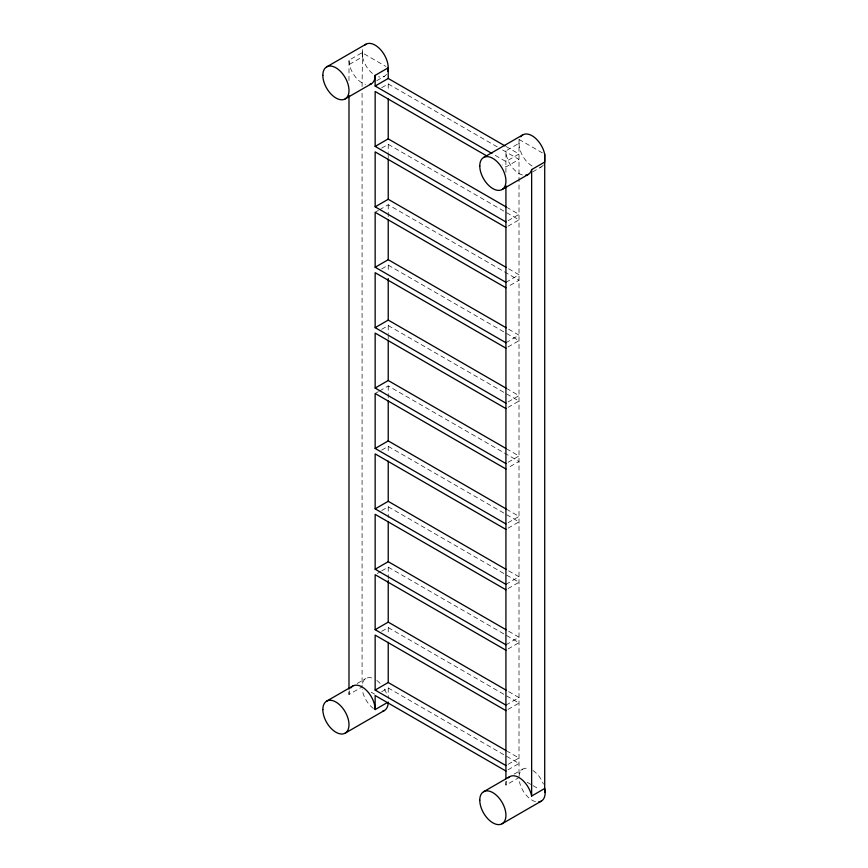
<?xml version="1.0" encoding="UTF-8"?>
<svg xmlns="http://www.w3.org/2000/svg" width="868" height="868" viewBox="0 0 868 868"><rect width="100%" height="100%" fill="white"/><g stroke="black" fill="none" stroke-linecap="round" stroke-linejoin="round"><path stroke-width="0.65" stroke-dasharray="4.34 3.25" d="M362.075 86.583L362.52 49.053L362.509 56.821A18.499 10.676 60 0 0 375.15 75.353M532.084 165.962A18.499 10.676 60 0 1 519.01 143.307L519.455 139.65L542.413 152.92M348.99 80.583L348.99 60.25L362.075 52.698L385.891 66.456M349.435 64.373L362.509 56.821L362.075 52.698M376.766 80.67L384.394 76.265M381.692 87.701L388.224 83.936L497.982 147.3M381.692 148.113L388.224 144.338L519.01 219.843L508.106 226.125M375.15 212.291L378.415 210.403M379.511 209.774L388.224 204.739L519.01 280.245L508.106 286.538M505.925 172.341L505.925 150.858L519.01 143.307M532.616 171.907L541.328 166.873M381.692 268.917L388.224 265.141L519.01 340.647L505.925 348.198M508.106 220.678L519.01 214.385L507.324 207.647M381.692 329.319L388.224 325.543L519.01 401.049L508.106 407.342M505.925 282.339L519.01 274.787L507.324 268.049M375.15 393.497L378.415 391.609M379.511 390.98L388.224 385.945L519.01 461.45L508.106 467.743M505.925 342.751L519.01 335.2L507.324 328.451M381.692 450.123L388.224 446.347L519.01 521.852L508.106 528.145M508.106 401.895L519.01 395.602L507.324 388.853M381.692 510.536L388.224 506.76L519.01 582.254L508.106 588.547M508.106 462.297L519.01 456.004L507.324 449.266M377.33 573.455L380.596 571.567M381.692 570.938L388.224 567.162L519.01 642.667L508.106 648.96M508.106 522.699L519.01 516.406L507.324 509.668M381.692 631.34L388.224 627.564L519.01 703.069L505.925 710.621M505.925 584.359L519.01 576.808L507.324 570.07M357.182 683.507L365.905 678.472M348.99 691.785L348.99 694.487L362.075 686.946L362.075 92.008M381.692 691.742L388.224 687.966L519.01 763.471L508.106 769.764M505.925 644.761L519.01 637.21L507.324 630.472M505.925 705.163L519.01 697.622L507.324 690.874M508.106 764.317L519.01 758.024L507.324 751.276M514.116 774.115L522.84 769.081M505.925 781.254L505.925 785.095L519.01 777.544L519.01 139.401M506.163 146.573L519.01 153.983L505.925 161.535L493.078 154.124M502.659 150.001L519.01 159.43L505.925 166.982L502.42 164.963M371.168 692.197L374.585 694.161M527.191 782.263L531.856 784.965M533.028 785.638L538.876 789.012M348.99 60.25L349.435 64.416A18.499 10.676 60 0 0 365.461 84.348M388.224 83.936L388.224 90.63M388.224 144.338L388.224 152.377M388.224 153.712L388.224 157.737M388.224 204.739L388.224 218.139M388.224 265.141L388.224 271.847M388.224 325.543L388.224 333.583M388.224 334.929L388.224 338.954M388.224 385.945L388.224 399.356M388.224 446.347L388.224 453.053M388.224 506.76L388.224 517.48M388.224 567.162L388.224 579.227M388.224 627.564L388.224 634.269M388.224 687.966L388.224 698.208M348.99 694.487A18.499 10.676 60 0 1 349.435 690.841M373.446 708.483A18.499 10.676 60 0 1 362.184 688.975M362.52 683.29A18.499 10.676 60 0 1 371.764 677.951M376.853 680.501A18.499 10.676 60 0 1 380.933 684.288M384.394 689.149A18.499 10.676 60 0 1 386.477 693.478M535.469 801.641A18.499 10.676 60 0 1 519.455 781.71M519.053 776.263A18.499 10.676 60 0 1 528.699 768.56M532.93 770.524A18.499 10.676 60 0 1 543.411 784.086M505.925 785.095A18.499 10.676 60 0 1 506.369 781.45M543.411 164.942A18.499 10.676 60 0 1 538.627 167.708M522.395 174.945A18.499 10.676 60 0 1 505.925 150.858M386.477 74.344A18.499 10.676 60 0 1 378.535 76.796"/><path stroke-width="1.3" d="M326.672 66.89L365.905 44.235M369.573 84.5A18.499 10.676 60 0 0 375.15 75.353L388.224 67.802L388.224 78.478L504.992 145.9M345.16 98.919L371.32 83.816M375.15 75.353L375.15 86.03L388.224 78.478M487.241 156.197L375.15 91.476L375.15 146.432L388.224 138.88L506.163 206.975M505.925 227.383L375.15 151.889L375.15 206.844L388.224 199.293L506.163 267.377M483.606 157.488L522.84 134.844M525.541 175.26A18.499 10.676 60 0 0 531.639 169.607L544.713 162.056L544.713 154.244A18.499 10.676 60 0 0 533.787 136.873A18.499 10.676 60 0 0 520.757 136.764M502.095 189.528L528.254 174.425M505.925 287.796L375.15 212.291L375.15 267.246L388.224 259.695L506.163 327.779M505.925 348.198L375.15 272.693L375.15 327.648L388.224 320.097L506.163 388.18M505.925 408.6L375.15 333.095L375.15 388.05L388.224 380.499L506.163 448.582M505.925 469.002L375.15 393.497L375.15 448.452L388.224 440.901L506.163 508.995M505.925 529.404L375.15 453.899L375.15 508.854L388.224 501.303L506.163 569.397M505.925 589.806L375.15 514.312L375.15 569.256L388.224 561.715L506.163 629.799M505.925 650.219L375.15 574.714L375.15 629.669L388.224 622.117L506.163 690.201M326.672 701.127L352.82 686.024M505.925 710.621L375.15 635.116L375.15 690.071L388.224 682.519L506.163 750.603M350.748 687.955A18.499 10.676 60 0 1 365.461 689.409A18.499 10.676 60 0 1 375.15 709.59L387.139 702.668M345.16 733.156L384.394 710.512M483.606 791.735L509.755 776.632M508.29 777.804A18.499 10.676 60 0 1 521.277 779.084A18.499 10.676 60 0 1 531.639 796.032L544.713 788.48A18.499 10.676 60 0 1 538.627 801.945M502.095 823.765L541.328 801.11M375.15 86.03L491.917 153.441M375.15 146.432L505.925 221.937M375.15 206.844L505.925 282.339M375.15 267.246L505.925 342.751M375.15 327.648L505.925 403.153M375.15 388.05L505.925 463.555M375.15 448.452L505.925 523.957M375.15 508.854L505.925 584.359M375.15 569.256L505.925 644.761M375.15 629.669L505.925 705.163M375.15 690.071L505.925 765.576M505.925 771.023L375.15 695.518L375.15 709.59M544.713 154.244L544.713 792.386M531.639 169.607L531.639 796.032M505.925 185.752L505.925 778.694M388.224 98.67L388.224 138.88M388.224 159.083L388.224 199.293M388.224 219.485L388.224 259.695M388.224 278.541L388.224 320.097M388.224 340.289L388.224 380.499M388.224 400.69L388.224 440.901M388.224 461.092L388.224 501.303M388.224 521.505L388.224 561.715M388.224 580.562L388.224 622.117M388.224 642.309L388.224 682.519M348.99 95.491L348.99 689.073M364.441 45.407A18.499 10.676 60 0 1 380.672 49.758A18.499 10.676 60 0 1 387.779 71.458M388.224 702.038A18.499 10.676 60 0 1 382.647 711.196M479.776 800.198A18.499 10.676 60 0 0 499.393 824.6A18.499 10.676 60 0 0 499.393 798.441A18.499 10.676 60 0 0 479.776 800.198M479.776 165.962A18.499 10.676 60 0 0 499.393 190.363A18.499 10.676 60 0 0 499.393 164.204A18.499 10.676 60 0 0 479.776 165.962M322.842 709.59A18.499 10.676 60 0 0 342.459 733.992A18.499 10.676 60 0 0 342.459 707.843A18.499 10.676 60 0 0 322.842 709.59M322.842 75.353A18.499 10.676 60 0 0 342.459 99.755A18.499 10.676 60 0 0 342.459 73.606A18.499 10.676 60 0 0 322.842 75.353"/></g></svg>
